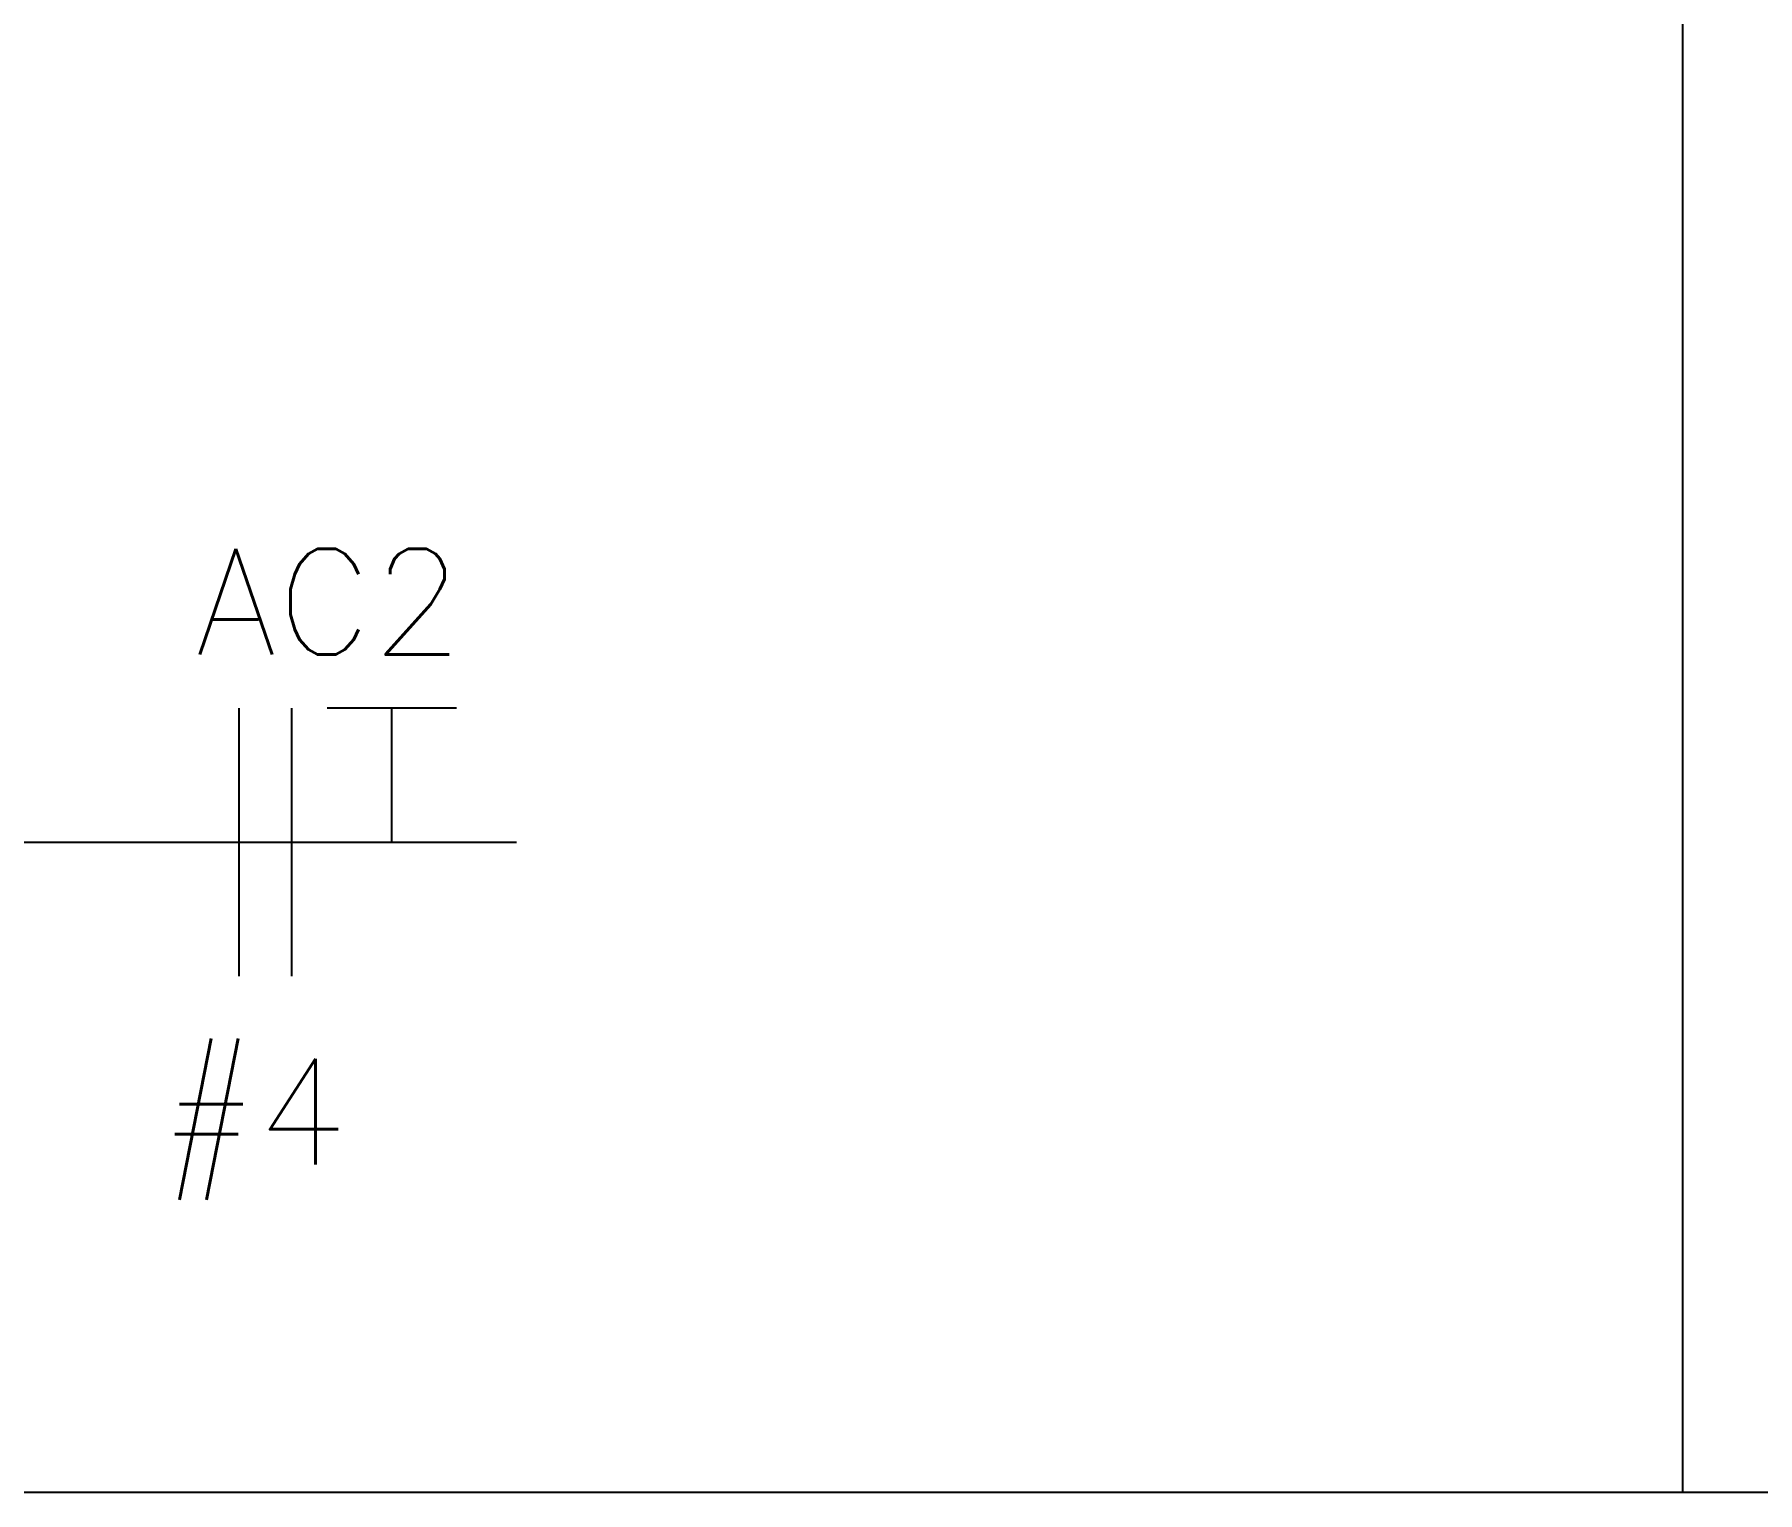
# Model space of a CAD drawing. Header units: metres. Extents: x -367 to 374, y -238 to 224.
# Drawn here: x 351.281 to 352.911, y 177.2 to 178.579 of the extents above; entities that cross this region are included whole.
import ezdxf
from ezdxf.enums import TextEntityAlignment as Align

# ---------------------------------------------------------------- set-up
doc = ezdxf.new("R2010")
doc.units = ezdxf.units.M
doc.layers.add('ELE-ALIMENTADORES', color=160, linetype='Continuous')
doc.layers.add('LA_BAU_BASES GERAIS_R00$0$BASE', color=253, linetype='Continuous')
doc.styles.add('LA_BAU_BASES GERAIS_R00$0$R60-125-RS', font='romans.shx', dxfattribs={"height": 0.19})
doc.styles.add('LA_BAU_BASES GERAIS_R00$0$R80-100-RS', font='romans.shx', dxfattribs={"height": 0.203})
doc.styles.get("Standard").update_dxf_attribs({"font": 'romans.shx'})

# ---------------------------------------------------------------- blocks, each defined once
blk = doc.blocks.new('LA_BAU_BASES GERAIS_R00$0$LA_BAU_ALVENARIA SUPERIOR_R01')
at = {"layer": 'LA_BAU_BASES GERAIS_R00$0$BASE', "linetype": 'Continuous'}
blk.add_line((254.7, 177.2), (245.4, 177.2), dxfattribs=at)
blk.add_lwpolyline([(252.84, 177.2), (252.84, 189.035), (252.74, 189.035), (252.74, 189.185), (252.99, 189.185), (252.99, 179.8), (253.4011, 179.8), (253.4011, 179.65), (252.99, 179.65), (252.99, 177.2)], close=True, dxfattribs=at)
blk = doc.blocks.new('LA_BAU_BASES GERAIS_R00')
at = {"layer": 'LA_BAU_BASES GERAIS_R00$0$BASE'}
blk.add_blockref('LA_BAU_BASES GERAIS_R00$0$LA_BAU_ALVENARIA SUPERIOR_R01', (100, 0), dxfattribs=at)
at = {"layer": 'LA_BAU_BASES GERAIS_R00$0$BASE', "style": 'LA_BAU_BASES GERAIS_R00$0$R60-125-RS'}
for p in [(242.7816, 218.9192), (358.6366, 192.9642)]:
    blk.add_attdef('S', text='', height=0.19, rotation=90, dxfattribs=at).set_placement(p, align=Align.MIDDLE_CENTER)
at = {"layer": 'LA_BAU_BASES GERAIS_R00$0$BASE', "style": 'LA_BAU_BASES GERAIS_R00$0$R80-100-RS'}
blk.add_attdef('ACESSO', text='', height=0.203, dxfattribs=at).set_placement((365.9223, 191.9868), align=Align.TOP_CENTER)
at = {"layer": 'LA_BAU_BASES GERAIS_R00$0$BASE', "style": 'LA_BAU_BASES GERAIS_R00$0$R60-125-RS'}
blk.add_attdef('S', text='', height=0.19, dxfattribs=at).set_placement((266.1142, 180.9134), align=Align.MIDDLE_CENTER)

msp = doc.modelspace()

# ---------------------------------------------------------------- linework, layer by layer
at = {"layer": 'ELE-ALIMENTADORES', "color": 20}
for p, q in [((351.475, 177.6884), (351.475, 177.9417)), ((351.5249, 177.6884), (351.5249, 177.9417))]:
    msp.add_line(p, q, dxfattribs=at)
at = {"layer": 'ELE-ALIMENTADORES', "color": 20, "linetype": 'Continuous'}
for p, q in [((351.6803, 177.9417), (351.5583, 177.9417)), ((351.6193, 177.8151), (351.6193, 177.9417))]:
    msp.add_line(p, q, dxfattribs=at)
at = {"layer": 'ELE-ALIMENTADORES', "color": 2}
for p, q in [((350.8739, 177.8151), (351.3986, 177.8151)), ((351.3986, 177.8151), (351.7373, 177.8151))]:
    msp.add_line(p, q, dxfattribs=at)

# ---------------------------------------------------------------- block references
msp.add_blockref('LA_BAU_BASES GERAIS_R00', (0, 0), dxfattribs=at)

# ---------------------------------------------------------------- texts
at = {"layer": 'ELE-ALIMENTADORES', "color": 20}
for s, p in [('AC2', (351.4334, 177.9924)), ('#4', (351.4013, 177.5102))]:
    msp.add_text(s, height=0.1, dxfattribs=at).set_placement(p)

doc.saveas('drawing.dxf')
